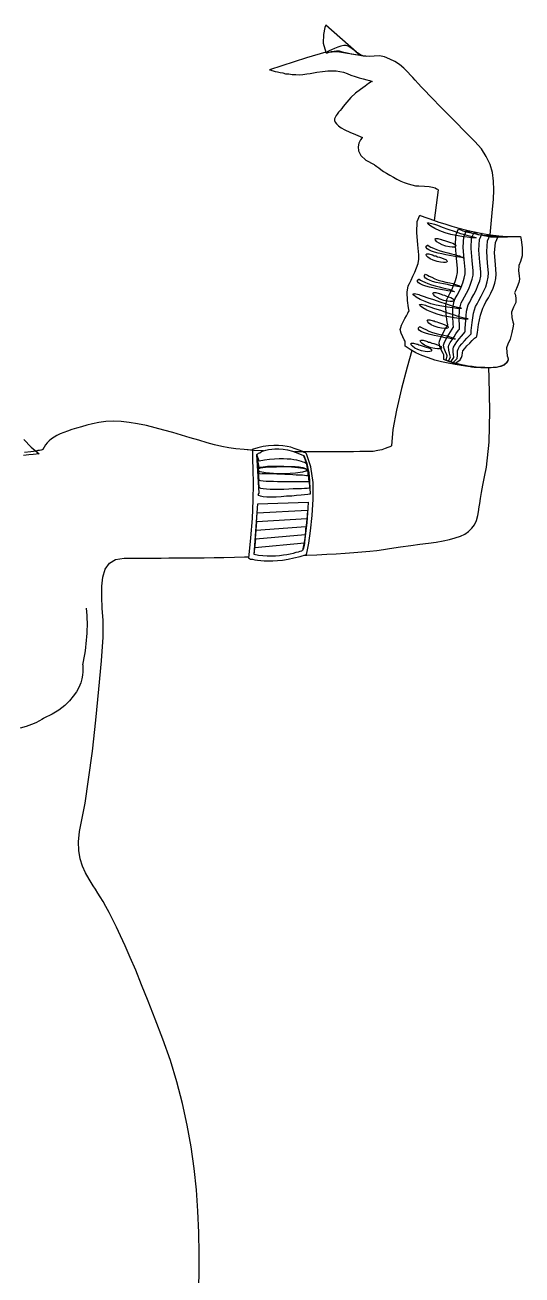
# Model space of a CAD drawing. Extents: x -23 to 78, y -124 to 50.
# Drawn here: x 43.4 to 77.9, y -36.7 to 50.2 of the extents above; entities that cross this region are included whole.
import ezdxf

# ---------------------------------------------------------------- set-up
doc = ezdxf.new("R2010")
doc.units = 0
doc.header["$LTSCALE"] = 25
doc.layers.get('0').update_dxf_attribs({"linetype": 'CONTINUOUS'})
for name, color, linetype in [('1', 7, 'CONTINUOUS'), ('2', 7, 'CONTINUOUS'), ('7', 7, 'CONTINUOUS')]:
    doc.layers.add(name, color=color, linetype=linetype)

msp = doc.modelspace()

# ---------------------------------------------------------------- linework, layer by layer
msp.add_arc((35.177, 8.511), 12.513, 347.02576, 5.12972)
at = {"layer": '1', "linetype": 'CONTINUOUS'}
for points in [[(75.701, 35.581), (75.852, 37.358), (75.94, 38.046), (75.958, 38.698), (75.94, 39.316), (75.852, 39.916), (75.693, 40.48), (75.429, 41.027), (75.093, 41.556), (74.635, 42.068), (74.371, 42.332), (74.088, 42.632), (73.771, 42.932), (73.453, 43.267), (73.119, 43.602), (72.783, 43.937), (72.448, 44.272), (72.113, 44.625), (71.796, 44.943), (71.478, 45.26), (71.196, 45.56), (70.931, 45.841), (70.684, 46.089), (70.49, 46.318), (70.314, 46.512), (70.19, 46.653), (69.961, 46.918), (69.697, 47.164), (69.397, 47.412), (69.08, 47.623), (68.726, 47.8), (68.356, 47.94), (68.004, 48.011), (67.633, 47.994), (67.316, 47.976), (67.051, 47.994), (66.84, 48.029), (66.681, 48.082), (66.557, 48.152), (66.469, 48.223), (66.434, 48.258), (66.416, 48.276), (64.265, 50.163), (64.211, 49.987), (64.106, 49.511), (64.088, 48.911), (64.265, 48.276), (62.924, 47.87), (60.366, 47.059), (60.384, 47.059), (60.437, 47.041), (60.507, 47.006), (60.614, 46.971), (60.754, 46.935), (60.913, 46.9), (61.09, 46.865), (61.283, 46.829), (61.478, 46.776), (61.707, 46.759), (61.937, 46.724), (62.183, 46.724), (62.43, 46.706), (62.677, 46.724), (62.942, 46.759), (63.189, 46.795), (63.647, 46.883), (64.053, 46.935), (64.405, 46.988), (64.723, 46.988), (64.988, 46.988), (65.252, 46.935), (65.499, 46.883), (65.746, 46.795), (66.01, 46.688), (66.31, 46.583), (66.593, 46.495), (66.874, 46.424), (67.122, 46.353), (67.316, 46.3), (67.439, 46.265), (67.492, 46.248), (67.421, 46.212), (67.245, 46.089), (66.998, 45.912), (66.681, 45.683), (66.346, 45.419), (66.01, 45.119), (65.728, 44.801), (65.481, 44.501), (65.376, 44.36), (65.27, 44.219), (65.164, 44.096), (65.058, 43.972), (64.988, 43.867), (64.917, 43.743), (64.882, 43.637), (64.882, 43.531), (64.934, 43.408), (65.005, 43.284), (65.146, 43.161), (65.34, 43.02), (65.605, 42.879), (65.94, 42.72), (66.328, 42.544), (66.822, 42.349), (66.786, 42.297), (66.681, 42.173), (66.575, 41.961), (66.522, 41.697), (66.54, 41.415), (66.716, 41.097), (67.051, 40.78), (67.633, 40.462), (67.65, 40.445), (67.721, 40.392), (67.809, 40.321), (67.95, 40.233), (68.109, 40.128), (68.286, 39.986), (68.497, 39.863), (68.726, 39.722), (68.973, 39.581), (69.221, 39.457), (69.485, 39.316), (69.732, 39.21), (69.997, 39.122), (70.261, 39.052), (70.508, 38.998), (70.737, 38.981), (71.143, 38.964), (71.46, 38.946), (71.689, 38.893), (71.866, 38.84), (71.972, 38.787), (72.043, 38.752), (72.077, 38.716), (72.077, 38.698), (71.817, 36.579)], [(64.335, 48.276), (65.076, 48.328), (66.628, 48.064), (66.593, 48.099), (66.522, 48.17), (66.416, 48.258), (66.275, 48.382), (66.116, 48.505), (65.957, 48.611), (65.817, 48.699), (65.676, 48.735), (65.517, 48.735), (65.322, 48.699), (65.111, 48.628), (64.882, 48.54), (64.67, 48.435), (64.494, 48.364), (64.37, 48.293), (64.335, 48.276)], [(70.808, 36.953), (70.843, 36.935), (70.967, 36.882), (71.161, 36.812), (71.425, 36.706), (71.76, 36.6), (72.131, 36.459), (72.554, 36.336), (73.03, 36.194), (73.524, 36.053), (74.053, 35.912), (74.6, 35.789), (75.147, 35.665), (75.728, 35.577), (76.293, 35.506), (76.857, 35.471), (77.404, 35.471), (77.81, 35.471), (77.845, 35.242), (77.916, 34.695), (77.916, 34.113), (77.81, 33.725), (77.687, 33.443), (77.669, 33.09), (77.722, 32.737), (77.739, 32.508), (77.687, 32.279), (77.58, 31.961), (77.457, 31.679), (77.404, 31.555), (77.439, 31.45), (77.492, 31.203), (77.492, 30.886), (77.334, 30.55), (77.192, 30.198), (77.21, 29.827), (77.281, 29.527), (77.334, 29.404), (77.299, 29.227), (77.21, 28.804), (77.087, 28.328), (76.928, 27.993), (76.84, 27.728), (76.857, 27.428), (76.892, 27.164), (76.928, 27.058), (76.928, 27.04), (76.945, 26.97), (76.945, 26.882), (76.911, 26.776), (76.822, 26.652), (76.681, 26.529), (76.452, 26.44), (76.116, 26.37), (75.905, 26.352), (75.623, 26.335), (75.323, 26.352), (74.952, 26.352), (74.564, 26.388), (74.159, 26.423), (73.718, 26.494), (73.26, 26.564), (72.783, 26.652), (72.325, 26.758), (71.848, 26.882), (71.408, 27.04), (70.949, 27.199), (70.543, 27.393), (70.137, 27.605), (69.785, 27.852), (69.785, 28.187), (69.732, 28.275), (69.626, 28.487), (69.502, 28.751), (69.45, 28.998), (69.485, 29.139), (69.538, 29.315), (69.644, 29.527), (69.767, 29.757), (69.873, 29.951), (69.979, 30.127), (70.032, 30.25), (70.067, 30.286), (70.032, 30.498), (69.961, 31.009), (69.926, 31.591), (69.997, 32.031), (70.085, 32.208), (70.208, 32.438), (70.332, 32.702), (70.473, 32.985), (70.578, 33.284), (70.684, 33.584), (70.737, 33.901), (70.737, 34.183), (70.667, 34.889), (70.596, 35.753), (70.614, 36.512), (70.808, 36.953)], [(73.489, 36), (73.507, 36), (73.541, 35.982), (73.595, 35.947), (73.7, 35.912), (73.806, 35.859), (73.965, 35.806), (74.141, 35.771), (74.371, 35.718), (74.617, 35.665), (74.9, 35.612), (75.217, 35.559), (75.57, 35.524), (75.976, 35.489), (76.399, 35.471), (76.875, 35.471), (77.404, 35.471), (77.81, 35.471), (77.845, 35.242), (77.916, 34.695), (77.916, 34.113), (77.81, 33.725), (77.687, 33.443), (77.669, 33.09), (77.722, 32.737), (77.739, 32.508), (77.687, 32.279), (77.58, 31.961), (77.457, 31.679), (77.404, 31.555), (77.439, 31.45), (77.492, 31.203), (77.492, 30.886), (77.334, 30.55), (77.192, 30.198), (77.21, 29.827), (77.281, 29.527), (77.334, 29.404), (77.299, 29.227), (77.21, 28.804), (77.087, 28.328), (76.928, 27.993), (76.84, 27.728), (76.857, 27.428), (76.892, 27.164), (76.928, 27.058), (76.928, 27.04), (76.945, 26.97), (76.928, 26.882), (76.892, 26.776), (76.822, 26.67), (76.663, 26.547), (76.434, 26.458), (76.116, 26.37), (76.028, 26.352), (75.905, 26.352), (75.764, 26.335), (75.588, 26.335), (75.393, 26.335), (75.182, 26.352), (74.952, 26.37), (74.705, 26.388), (74.441, 26.423), (74.176, 26.458), (73.895, 26.494), (73.612, 26.564), (73.33, 26.635), (73.048, 26.706), (72.765, 26.811), (72.484, 26.917), (72.484, 27.252), (72.431, 27.34), (72.325, 27.552), (72.201, 27.816), (72.148, 28.063), (72.166, 28.187), (72.236, 28.381), (72.342, 28.575), (72.448, 28.804), (72.554, 28.998), (72.66, 29.175), (72.731, 29.298), (72.748, 29.333), (72.713, 29.545), (72.642, 30.057), (72.607, 30.656), (72.695, 31.097), (72.783, 31.274), (72.907, 31.503), (73.03, 31.767), (73.153, 32.05), (73.277, 32.349), (73.365, 32.649), (73.436, 32.966), (73.436, 33.249), (73.365, 33.954), (73.295, 34.801), (73.312, 35.559), (73.489, 36)], [(73.965, 33.161), (73.895, 33.866), (73.824, 34.713), (73.859, 35.453), (74.053, 35.894), (74.053, 35.894), (74.071, 35.877), (74.106, 35.841), (74.176, 35.824), (74.247, 35.789), (74.353, 35.736), (74.476, 35.701), (74.653, 35.665), (74.847, 35.612), (75.076, 35.577), (75.34, 35.542), (75.658, 35.506), (76.028, 35.489), (76.434, 35.471), (76.892, 35.471), (77.404, 35.471), (77.81, 35.471), (77.845, 35.242), (77.916, 34.695), (77.916, 34.113), (77.81, 33.725), (77.687, 33.443), (77.669, 33.09), (77.722, 32.737), (77.739, 32.508), (77.687, 32.279), (77.58, 31.961), (77.457, 31.679), (77.404, 31.555), (77.439, 31.45), (77.492, 31.203), (77.492, 30.886), (77.334, 30.55), (77.192, 30.198), (77.21, 29.827), (77.281, 29.527), (77.334, 29.404), (77.299, 29.227), (77.21, 28.804), (77.087, 28.328), (76.928, 27.993), (76.84, 27.728), (76.857, 27.428), (76.892, 27.164), (76.928, 27.058), (76.928, 27.04), (76.945, 26.97), (76.928, 26.882), (76.892, 26.776), (76.822, 26.67), (76.663, 26.547), (76.434, 26.458), (76.116, 26.37), (76.028, 26.352), (75.905, 26.352), (75.764, 26.335), (75.588, 26.335), (75.393, 26.335), (75.2, 26.352), (74.971, 26.352), (74.723, 26.388), (74.476, 26.406), (74.229, 26.44), (73.965, 26.494), (73.7, 26.547), (73.418, 26.599), (73.153, 26.67), (72.889, 26.758), (72.642, 26.864), (72.713, 27.182), (72.677, 27.252), (72.589, 27.446), (72.501, 27.693), (72.465, 27.922), (72.501, 28.046), (72.572, 28.222), (72.677, 28.434), (72.819, 28.646), (72.942, 28.839), (73.048, 29.016), (73.119, 29.139), (73.153, 29.175), (73.136, 29.404), (73.101, 29.915), (73.101, 30.515), (73.189, 30.974), (73.277, 31.15), (73.4, 31.379), (73.541, 31.643), (73.683, 31.943), (73.806, 32.243), (73.895, 32.561), (73.965, 32.878), (73.965, 33.161)], [(76.258, 35.471), (76.24, 35.471), (76.187, 35.471), (76.116, 35.471), (76.028, 35.453), (75.94, 35.453), (75.852, 35.453), (75.781, 35.453), (75.747, 35.453), (75.728, 35.436), (75.764, 35.436), (75.852, 35.436), (76.011, 35.436), (76.223, 35.453), (76.523, 35.453), (76.911, 35.453), (77.404, 35.471), (77.81, 35.471), (77.845, 35.242), (77.916, 34.695), (77.916, 34.113), (77.81, 33.725), (77.687, 33.443), (77.669, 33.09), (77.722, 32.737), (77.739, 32.508), (77.687, 32.279), (77.58, 31.961), (77.457, 31.679), (77.404, 31.555), (77.439, 31.45), (77.492, 31.203), (77.492, 30.886), (77.334, 30.55), (77.192, 30.198), (77.21, 29.827), (77.281, 29.527), (77.334, 29.404), (77.299, 29.227), (77.21, 28.804), (77.087, 28.328), (76.928, 27.993), (76.84, 27.728), (76.857, 27.428), (76.892, 27.164), (76.928, 27.058), (76.928, 27.04), (76.945, 26.97), (76.928, 26.882), (76.892, 26.776), (76.822, 26.67), (76.663, 26.547), (76.434, 26.458), (76.116, 26.37), (76.028, 26.352), (75.905, 26.352), (75.764, 26.335), (75.605, 26.335), (75.429, 26.335), (75.235, 26.335), (75.041, 26.335), (74.829, 26.352), (74.617, 26.37), (74.406, 26.388), (74.194, 26.423), (73.983, 26.458), (73.788, 26.494), (73.612, 26.529), (73.436, 26.582), (73.295, 26.652), (73.629, 26.917), (73.648, 26.952), (73.7, 27.058), (73.753, 27.199), (73.771, 27.393), (73.806, 27.517), (73.929, 27.675), (74.088, 27.87), (74.283, 28.063), (74.459, 28.24), (74.617, 28.399), (74.741, 28.504), (74.776, 28.539), (74.812, 28.787), (74.9, 29.351), (75.023, 30.003), (75.182, 30.479), (75.288, 30.674), (75.411, 30.921), (75.588, 31.203), (75.747, 31.538), (75.905, 31.873), (76.028, 32.226), (76.099, 32.543), (76.116, 32.843), (76.064, 33.531), (76.011, 34.342), (76.064, 35.048), (76.258, 35.471)], [(70.252, 27.545), (69.926, 26.388), (69.538, 24.906), (69.185, 23.407), (68.938, 22.049), (68.85, 20.92), (68.814, 20.903), (68.726, 20.85), (68.585, 20.797), (68.392, 20.727), (68.162, 20.638), (67.88, 20.585), (67.562, 20.532), (67.228, 20.515), (66.998, 20.515), (66.645, 20.515), (66.187, 20.497), (65.658, 20.497), (65.058, 20.497), (64.388, 20.497), (63.682, 20.497), (62.942, 20.497), (62.183, 20.497), (62.088, 20.499)], [(62.741, 13.313), (62.959, 13.318), (63.647, 13.354), (64.335, 13.389), (64.988, 13.425), (65.622, 13.46), (66.222, 13.513), (66.786, 13.548), (67.333, 13.601), (67.827, 13.654), (68.286, 13.724), (68.709, 13.777), (69.468, 13.901), (70.173, 13.989), (70.808, 14.077), (71.408, 14.165), (71.937, 14.236), (72.431, 14.324), (72.872, 14.412), (73.277, 14.518), (73.629, 14.641), (73.929, 14.782), (74.194, 14.977), (74.424, 15.188), (74.6, 15.435), (74.741, 15.735), (74.847, 16.07), (74.917, 16.476), (74.917, 16.529), (74.935, 16.669), (74.971, 16.917), (75.023, 17.252), (75.093, 17.675), (75.2, 18.187), (75.305, 18.768), (75.447, 19.439), (75.64, 21.167), (75.676, 23.336), (75.623, 25.664), (75.612, 26.336)], [(59.943, 20.568), (59.238, 20.603), (58.603, 20.656), (58.021, 20.708), (57.527, 20.779), (57.051, 20.867), (56.539, 20.991), (56.01, 21.132), (55.446, 21.308), (54.846, 21.467), (54.246, 21.661), (53.629, 21.837), (53.012, 22.014), (52.395, 22.172), (51.795, 22.331), (51.177, 22.455), (50.595, 22.543), (50.031, 22.614), (49.484, 22.631), (48.973, 22.614), (48.496, 22.543), (48.056, 22.437), (47.65, 22.349), (47.28, 22.243), (46.927, 22.155), (46.609, 22.049), (46.309, 21.943), (46.045, 21.855), (45.798, 21.749), (45.569, 21.643), (45.375, 21.52), (45.198, 21.396), (45.04, 21.273), (44.899, 21.132), (44.775, 20.991), (44.687, 20.832), (44.599, 20.656), (44.546, 20.638), (44.369, 20.603), (44.105, 20.55), (43.752, 20.497), (43.329, 20.462)], [(59.626, 17.622), (59.485, 20.32), (59.502, 20.339), (59.538, 20.356), (59.59, 20.409), (59.679, 20.444), (59.802, 20.515), (59.943, 20.568), (60.102, 20.62), (60.296, 20.656), (60.507, 20.691), (60.737, 20.708), (61.002, 20.708), (61.301, 20.691), (61.619, 20.638), (61.954, 20.55), (62.325, 20.409), (62.713, 20.25), (62.783, 20.127), (62.959, 19.685), (63.118, 18.857), (63.189, 17.552), (63.135, 17.552), (63.012, 17.534), (62.801, 17.516), (62.554, 17.481), (62.236, 17.464), (61.901, 17.428), (61.549, 17.411), (61.178, 17.375), (60.825, 17.357), (60.49, 17.357), (60.173, 17.357), (59.926, 17.375), (59.731, 17.411), (59.608, 17.464), (59.573, 17.534), (59.626, 17.622)], [(59.291, 13.372), (59.555, 16.881), (63.047, 17.005), (63.03, 16.581), (62.959, 15.576), (62.818, 14.448), (62.642, 13.636), (62.624, 13.636), (62.571, 13.601), (62.465, 13.583), (62.342, 13.53), (62.183, 13.495), (62.007, 13.442), (61.795, 13.389), (61.566, 13.354), (61.319, 13.318), (61.054, 13.284), (60.773, 13.248), (60.49, 13.248), (60.19, 13.248), (59.89, 13.266), (59.59, 13.301), (59.291, 13.372)], [(59.502, 16.264), (62.994, 16.44), (62.977, 16.088), (62.906, 15.259), (62.801, 14.324), (62.642, 13.636), (62.624, 13.636), (62.571, 13.601), (62.465, 13.583), (62.342, 13.53), (62.183, 13.495), (62.007, 13.442), (61.795, 13.389), (61.566, 13.354), (61.319, 13.318), (61.054, 13.284), (60.773, 13.248), (60.49, 13.248), (60.19, 13.248), (59.89, 13.266), (59.59, 13.301), (59.291, 13.372), (59.502, 16.264)], [(59.291, 13.372), (59.343, 13.848), (62.783, 14.183), (62.783, 14.13), (62.765, 13.989), (62.73, 13.813), (62.642, 13.636), (62.624, 13.636), (62.571, 13.601), (62.465, 13.583), (62.342, 13.53), (62.183, 13.495), (62.007, 13.442), (61.795, 13.389), (61.566, 13.354), (61.319, 13.318), (61.054, 13.284), (60.773, 13.248), (60.49, 13.248), (60.19, 13.248), (59.89, 13.266), (59.59, 13.301), (59.291, 13.372)], [(55.411, -38.058), (55.463, -36.648), (55.463, -35.219), (55.446, -33.755), (55.375, -32.274), (55.27, -30.792), (55.111, -29.293), (54.899, -27.794), (54.634, -26.277), (54.299, -24.778), (53.911, -23.279), (53.47, -21.797), (52.941, -20.315), (52.412, -18.922), (51.918, -17.67), (51.46, -16.542), (51.054, -15.518), (50.666, -14.636), (50.313, -13.826), (49.996, -13.138), (49.713, -12.52), (49.449, -11.973), (49.202, -11.515), (48.973, -11.091), (48.779, -10.739), (48.585, -10.421), (48.408, -10.156), (48.249, -9.892), (48.091, -9.663), (47.809, -9.204), (47.562, -8.763), (47.351, -8.287), (47.192, -7.776), (47.103, -7.211), (47.085, -6.594), (47.139, -5.888), (47.297, -5.077), (47.527, -3.913), (47.773, -2.273), (48.038, -0.297), (48.285, 1.854), (48.496, 4.006), (48.673, 5.982), (48.779, 7.622), (48.779, 8.786), (48.726, 9.633), (48.691, 10.426), (48.691, 11.167), (48.761, 11.802), (48.92, 12.349), (49.22, 12.754), (49.643, 13.018), (50.26, 13.107), (50.472, 13.107), (50.736, 13.107), (51.054, 13.107), (51.424, 13.107), (51.848, 13.107), (52.306, 13.107), (52.818, 13.107), (53.347, 13.125), (53.929, 13.125), (54.528, 13.125), (55.163, 13.142), (55.816, 13.142), (56.504, 13.16), (57.192, 13.16), (57.915, 13.177), (58.621, 13.195), (58.896, 13.202)]]:
    msp.add_lwpolyline(points, dxfattribs=at)
at = {"layer": '2', "linetype": 'CONTINUOUS'}
for points in [[(71.743, 36.353), (71.831, 36.318), (72.043, 36.247), (72.36, 36.124), (72.765, 35.982), (73.207, 35.841), (73.648, 35.683), (74.071, 35.559), (74.441, 35.471), (74.671, 35.401), (74.723, 35.383), (74.617, 35.365), (74.406, 35.383), (74.106, 35.418), (73.736, 35.471), (73.348, 35.542), (72.96, 35.612), (72.572, 35.718), (72.201, 35.859), (71.848, 36.018), (71.566, 36.177), (71.39, 36.318), (71.337, 36.406), (71.443, 36.424), (71.743, 36.353)], [(74.512, 33.09), (74.441, 33.795), (74.371, 34.625), (74.406, 35.365), (74.6, 35.789), (74.6, 35.789), (74.6, 35.771), (74.617, 35.753), (74.635, 35.736), (74.671, 35.701), (74.723, 35.665), (74.812, 35.63), (74.917, 35.612), (75.059, 35.577), (75.252, 35.542), (75.464, 35.506), (75.747, 35.489), (76.064, 35.471), (76.452, 35.471), (76.892, 35.471), (77.404, 35.471), (77.81, 35.471), (77.845, 35.242), (77.916, 34.695), (77.916, 34.113), (77.81, 33.725), (77.687, 33.443), (77.669, 33.09), (77.722, 32.737), (77.739, 32.508), (77.687, 32.279), (77.58, 31.961), (77.457, 31.679), (77.404, 31.555), (77.439, 31.45), (77.492, 31.203), (77.492, 30.886), (77.334, 30.55), (77.192, 30.198), (77.21, 29.827), (77.281, 29.527), (77.334, 29.404), (77.299, 29.227), (77.21, 28.804), (77.087, 28.328), (76.928, 27.993), (76.84, 27.728), (76.857, 27.428), (76.892, 27.164), (76.928, 27.058), (76.928, 27.04), (76.945, 26.97), (76.928, 26.882), (76.892, 26.776), (76.822, 26.67), (76.663, 26.547), (76.434, 26.458), (76.116, 26.37), (76.028, 26.352), (75.905, 26.352), (75.764, 26.335), (75.588, 26.335), (75.411, 26.335), (75.2, 26.352), (74.988, 26.352), (74.759, 26.37), (74.512, 26.388), (74.265, 26.423), (74.017, 26.476), (73.771, 26.511), (73.524, 26.582), (73.277, 26.635), (73.03, 26.723), (72.801, 26.811), (72.942, 27.111), (72.924, 27.182), (72.872, 27.358), (72.819, 27.57), (72.801, 27.799), (72.836, 27.922), (72.924, 28.099), (73.048, 28.293), (73.189, 28.504), (73.312, 28.698), (73.436, 28.857), (73.524, 28.981), (73.559, 29.016), (73.559, 29.245), (73.541, 29.774), (73.577, 30.391), (73.683, 30.85), (73.788, 31.026), (73.912, 31.274), (74.053, 31.538), (74.212, 31.838), (74.335, 32.155), (74.441, 32.49), (74.512, 32.79), (74.512, 33.09)], [(75.041, 33.002), (74.971, 33.69), (74.917, 34.518), (74.952, 35.259), (75.147, 35.683), (75.147, 35.683), (75.129, 35.665), (75.111, 35.665), (75.093, 35.648), (75.093, 35.612), (75.093, 35.594), (75.129, 35.577), (75.2, 35.559), (75.288, 35.524), (75.411, 35.506), (75.605, 35.489), (75.835, 35.471), (76.116, 35.471), (76.469, 35.453), (76.911, 35.453), (77.404, 35.471), (77.81, 35.471), (77.845, 35.242), (77.916, 34.695), (77.916, 34.113), (77.81, 33.725), (77.687, 33.443), (77.669, 33.09), (77.722, 32.737), (77.739, 32.508), (77.687, 32.279), (77.58, 31.961), (77.457, 31.679), (77.404, 31.555), (77.439, 31.45), (77.492, 31.203), (77.492, 30.886), (77.334, 30.55), (77.192, 30.198), (77.21, 29.827), (77.281, 29.527), (77.334, 29.404), (77.299, 29.227), (77.21, 28.804), (77.087, 28.328), (76.928, 27.993), (76.84, 27.728), (76.857, 27.428), (76.892, 27.164), (76.928, 27.058), (76.928, 27.04), (76.945, 26.97), (76.928, 26.882), (76.892, 26.776), (76.822, 26.67), (76.663, 26.547), (76.434, 26.458), (76.116, 26.37), (76.028, 26.352), (75.905, 26.352), (75.764, 26.335), (75.605, 26.335), (75.411, 26.335), (75.217, 26.335), (75.005, 26.352), (74.776, 26.37), (74.547, 26.388), (74.317, 26.423), (74.071, 26.458), (73.841, 26.494), (73.612, 26.547), (73.383, 26.599), (73.171, 26.67), (72.977, 26.758), (73.171, 27.058), (73.171, 27.111), (73.153, 27.252), (73.119, 27.446), (73.119, 27.658), (73.153, 27.781), (73.26, 27.958), (73.383, 28.151), (73.541, 28.363), (73.7, 28.539), (73.841, 28.698), (73.929, 28.822), (73.965, 28.857), (73.965, 29.086), (74, 29.633), (74.053, 30.268), (74.176, 30.727), (74.283, 30.903), (74.406, 31.15), (74.564, 31.432), (74.723, 31.732), (74.847, 32.067), (74.971, 32.385), (75.041, 32.702), (75.041, 33.002)], [(71.337, 34.871), (71.372, 34.854), (71.46, 34.801), (71.584, 34.73), (71.76, 34.66), (71.972, 34.554), (72.219, 34.466), (72.484, 34.395), (72.748, 34.325), (73.012, 34.272), (73.224, 34.219), (73.418, 34.149), (73.577, 34.113), (73.683, 34.06), (73.771, 34.025), (73.824, 33.99), (73.841, 33.99), (73.806, 33.99), (73.7, 34.007), (73.559, 34.025), (73.348, 34.06), (73.119, 34.095), (72.872, 34.149), (72.607, 34.201), (72.342, 34.254), (72.077, 34.307), (71.831, 34.378), (71.619, 34.448), (71.443, 34.537), (71.319, 34.607), (71.249, 34.695), (71.249, 34.783), (71.337, 34.871)], [(72.289, 35.259), (72.307, 35.259), (72.36, 35.242), (72.431, 35.206), (72.536, 35.189), (72.66, 35.136), (72.801, 35.101), (72.942, 35.048), (73.101, 34.995), (73.224, 34.942), (73.295, 34.889), (73.312, 34.818), (73.295, 34.766), (73.207, 34.73), (73.065, 34.73), (72.872, 34.748), (72.624, 34.801), (72.36, 34.889), (72.148, 34.995), (71.989, 35.101), (71.901, 35.206), (71.866, 35.295), (71.919, 35.33), (72.06, 35.33), (72.289, 35.259)], [(75.588, 32.931), (75.517, 33.619), (75.464, 34.43), (75.517, 35.154), (75.711, 35.577), (75.693, 35.577), (75.658, 35.577), (75.623, 35.559), (75.57, 35.559), (75.517, 35.542), (75.481, 35.524), (75.464, 35.506), (75.481, 35.506), (75.517, 35.489), (75.605, 35.471), (75.728, 35.471), (75.923, 35.453), (76.169, 35.453), (76.504, 35.453), (76.911, 35.453), (77.404, 35.471), (77.81, 35.471), (77.845, 35.242), (77.916, 34.695), (77.916, 34.113), (77.81, 33.725), (77.687, 33.443), (77.669, 33.09), (77.722, 32.737), (77.739, 32.508), (77.687, 32.279), (77.58, 31.961), (77.457, 31.679), (77.404, 31.555), (77.439, 31.45), (77.492, 31.203), (77.492, 30.886), (77.334, 30.55), (77.192, 30.198), (77.21, 29.827), (77.281, 29.527), (77.334, 29.404), (77.299, 29.227), (77.21, 28.804), (77.087, 28.328), (76.928, 27.993), (76.84, 27.728), (76.857, 27.428), (76.892, 27.164), (76.928, 27.058), (76.928, 27.04), (76.945, 26.97), (76.928, 26.882), (76.892, 26.776), (76.822, 26.67), (76.663, 26.547), (76.434, 26.458), (76.116, 26.37), (76.028, 26.352), (75.905, 26.352), (75.764, 26.335), (75.605, 26.335), (75.429, 26.335), (75.235, 26.335), (75.023, 26.352), (74.812, 26.352), (74.582, 26.37), (74.353, 26.406), (74.141, 26.44), (73.912, 26.476), (73.7, 26.511), (73.507, 26.564), (73.312, 26.635), (73.136, 26.706), (73.4, 26.987), (73.4, 27.04), (73.418, 27.146), (73.436, 27.323), (73.436, 27.517), (73.471, 27.64), (73.577, 27.816), (73.736, 28.011), (73.912, 28.222), (74.071, 28.399), (74.229, 28.557), (74.335, 28.663), (74.371, 28.698), (74.388, 28.945), (74.459, 29.492), (74.547, 30.127), (74.688, 30.603), (74.794, 30.797), (74.917, 31.026), (75.076, 31.326), (75.235, 31.643), (75.393, 31.979), (75.499, 32.314), (75.57, 32.631), (75.588, 32.931)], [(71.672, 34.183), (71.689, 34.183), (71.743, 34.166), (71.813, 34.13), (71.919, 34.113), (72.043, 34.06), (72.184, 34.025), (72.325, 33.972), (72.484, 33.919), (72.607, 33.866), (72.677, 33.795), (72.713, 33.742), (72.677, 33.69), (72.589, 33.654), (72.448, 33.654), (72.254, 33.672), (72.007, 33.725), (71.743, 33.813), (71.531, 33.919), (71.372, 34.025), (71.284, 34.13), (71.249, 34.219), (71.301, 34.254), (71.443, 34.254), (71.672, 34.183)], [(70.737, 32.508), (70.773, 32.49), (70.861, 32.438), (70.984, 32.367), (71.161, 32.297), (71.372, 32.19), (71.619, 32.102), (71.884, 32.031), (72.148, 31.961), (72.413, 31.909), (72.624, 31.855), (72.819, 31.802), (72.96, 31.75), (73.083, 31.697), (73.153, 31.662), (73.207, 31.643), (73.224, 31.626), (73.189, 31.626), (73.083, 31.643), (72.942, 31.662), (72.748, 31.697), (72.519, 31.732), (72.254, 31.785), (71.989, 31.838), (71.725, 31.891), (71.478, 31.943), (71.231, 32.014), (71.02, 32.085), (70.843, 32.173), (70.72, 32.243), (70.649, 32.331), (70.649, 32.42), (70.737, 32.508)], [(71.213, 32.843), (71.249, 32.826), (71.337, 32.773), (71.46, 32.702), (71.637, 32.631), (71.848, 32.526), (72.096, 32.438), (72.36, 32.367), (72.624, 32.297), (72.889, 32.243), (73.101, 32.19), (73.295, 32.138), (73.436, 32.085), (73.559, 32.031), (73.629, 31.997), (73.683, 31.979), (73.7, 31.961), (73.665, 31.961), (73.559, 31.979), (73.418, 31.997), (73.207, 32.031), (72.977, 32.067), (72.731, 32.12), (72.465, 32.173), (72.201, 32.226), (71.937, 32.279), (71.689, 32.349), (71.478, 32.42), (71.319, 32.508), (71.196, 32.578), (71.125, 32.667), (71.125, 32.755), (71.213, 32.843)], [(70.737, 31.432), (70.825, 31.397), (71.037, 31.326), (71.355, 31.203), (71.76, 31.079), (72.201, 30.921), (72.642, 30.779), (73.065, 30.656), (73.436, 30.55), (73.665, 30.498), (73.7, 30.462), (73.612, 30.462), (73.383, 30.462), (73.083, 30.498), (72.731, 30.55), (72.342, 30.621), (71.954, 30.691), (71.566, 30.797), (71.178, 30.938), (70.843, 31.097), (70.561, 31.255), (70.385, 31.397), (70.332, 31.485), (70.437, 31.503), (70.737, 31.432)], [(72.148, 31.503), (72.166, 31.503), (72.219, 31.485), (72.289, 31.45), (72.395, 31.414), (72.519, 31.379), (72.66, 31.326), (72.801, 31.274), (72.96, 31.221), (73.083, 31.167), (73.153, 31.115), (73.189, 31.044), (73.153, 30.991), (73.065, 30.956), (72.924, 30.956), (72.731, 30.974), (72.484, 31.026), (72.219, 31.115), (72.007, 31.221), (71.848, 31.326), (71.76, 31.432), (71.725, 31.521), (71.778, 31.573), (71.919, 31.573), (72.148, 31.503)], [(71.213, 30.691), (71.301, 30.656), (71.513, 30.586), (71.831, 30.462), (72.236, 30.339), (72.66, 30.18), (73.119, 30.039), (73.524, 29.915), (73.895, 29.81), (74.124, 29.757), (74.176, 29.721), (74.071, 29.721), (73.859, 29.721), (73.559, 29.757), (73.189, 29.81), (72.801, 29.88), (72.413, 29.951), (72.025, 30.057), (71.654, 30.198), (71.301, 30.357), (71.02, 30.515), (70.843, 30.656), (70.79, 30.745), (70.913, 30.762), (71.213, 30.691)], [(71.743, 29.615), (71.76, 29.615), (71.813, 29.598), (71.884, 29.563), (71.989, 29.527), (72.113, 29.492), (72.254, 29.439), (72.395, 29.386), (72.554, 29.333), (72.677, 29.281), (72.748, 29.227), (72.783, 29.157), (72.748, 29.104), (72.66, 29.069), (72.519, 29.069), (72.325, 29.086), (72.077, 29.139), (71.813, 29.227), (71.601, 29.333), (71.443, 29.439), (71.355, 29.545), (71.319, 29.633), (71.372, 29.686), (71.513, 29.686), (71.743, 29.615)], [(70.808, 29.21), (70.843, 29.192), (70.931, 29.139), (71.055, 29.069), (71.231, 28.998), (71.443, 28.892), (71.689, 28.804), (71.954, 28.734), (72.219, 28.663), (72.484, 28.61), (72.695, 28.557), (72.889, 28.504), (73.03, 28.451), (73.153, 28.399), (73.224, 28.363), (73.277, 28.346), (73.295, 28.328), (73.26, 28.328), (73.153, 28.346), (73.012, 28.363), (72.801, 28.399), (72.572, 28.434), (72.325, 28.487), (72.06, 28.539), (71.796, 28.593), (71.531, 28.646), (71.284, 28.716), (71.072, 28.787), (70.913, 28.875), (70.79, 28.945), (70.72, 29.034), (70.72, 29.122), (70.808, 29.21)], [(70.596, 27.993), (70.614, 27.993), (70.667, 27.975), (70.737, 27.94), (70.843, 27.905), (70.967, 27.87), (71.108, 27.816), (71.249, 27.781), (71.408, 27.728), (71.531, 27.675), (71.601, 27.605), (71.637, 27.552), (71.601, 27.499), (71.513, 27.464), (71.372, 27.446), (71.178, 27.464), (70.931, 27.517), (70.667, 27.605), (70.455, 27.711), (70.296, 27.834), (70.208, 27.94), (70.173, 28.011), (70.226, 28.063), (70.367, 28.063), (70.596, 27.993)], [(71.266, 28.187), (71.284, 28.187), (71.337, 28.169), (71.408, 28.134), (71.513, 28.116), (71.637, 28.063), (71.778, 28.028), (71.919, 27.975), (72.077, 27.922), (72.201, 27.87), (72.272, 27.816), (72.307, 27.746), (72.272, 27.693), (72.184, 27.658), (72.043, 27.658), (71.848, 27.675), (71.601, 27.728), (71.337, 27.816), (71.125, 27.922), (70.967, 28.028), (70.878, 28.134), (70.843, 28.222), (70.896, 28.258), (71.037, 28.258), (71.266, 28.187)], [(63.135, 17.975), (63.101, 17.975), (62.977, 17.957), (62.801, 17.957), (62.571, 17.94), (62.306, 17.922), (62.007, 17.922), (61.689, 17.904), (61.354, 17.887), (61.019, 17.887), (60.702, 17.887), (60.402, 17.887), (60.137, 17.904), (59.926, 17.922), (59.749, 17.957), (59.661, 18.01), (59.626, 18.063), (59.485, 20.32), (59.502, 20.339), (59.538, 20.356), (59.59, 20.409), (59.679, 20.444), (59.802, 20.515), (59.943, 20.568), (60.102, 20.62), (60.296, 20.656), (60.507, 20.691), (60.737, 20.708), (61.002, 20.708), (61.301, 20.691), (61.619, 20.638), (61.954, 20.55), (62.325, 20.409), (62.713, 20.25), (62.783, 20.127), (62.924, 19.739), (63.082, 19.033), (63.135, 17.975)], [(63.082, 18.416), (63.047, 18.416), (62.959, 18.416), (62.801, 18.416), (62.606, 18.416), (62.377, 18.416), (62.113, 18.416), (61.83, 18.416), (61.53, 18.416), (61.231, 18.416), (60.913, 18.416), (60.631, 18.433), (60.366, 18.433), (60.119, 18.451), (59.908, 18.469), (59.731, 18.487), (59.626, 18.504), (59.485, 20.32), (59.502, 20.339), (59.538, 20.356), (59.59, 20.409), (59.679, 20.444), (59.802, 20.515), (59.943, 20.568), (60.102, 20.62), (60.296, 20.656), (60.507, 20.691), (60.737, 20.708), (61.002, 20.708), (61.301, 20.691), (61.619, 20.638), (61.954, 20.55), (62.325, 20.409), (62.713, 20.25), (62.765, 20.127), (62.906, 19.792), (63.03, 19.209), (63.082, 18.416)], [(63.03, 18.839), (62.994, 18.839), (62.924, 18.839), (62.801, 18.857), (62.642, 18.875), (62.447, 18.875), (62.218, 18.892), (61.971, 18.909), (61.707, 18.927), (61.425, 18.927), (61.142, 18.945), (60.861, 18.945), (60.578, 18.963), (60.314, 18.963), (60.067, 18.963), (59.838, 18.963), (59.626, 18.945), (59.485, 20.32), (59.502, 20.339), (59.538, 20.356), (59.59, 20.409), (59.679, 20.444), (59.802, 20.515), (59.943, 20.568), (60.102, 20.62), (60.296, 20.656), (60.507, 20.691), (60.737, 20.708), (61.002, 20.708), (61.301, 20.691), (61.619, 20.638), (61.954, 20.55), (62.325, 20.409), (62.713, 20.25), (62.765, 20.144), (62.889, 19.827), (62.994, 19.386), (63.03, 18.839)], [(62.977, 19.28), (62.959, 19.28), (62.889, 19.297), (62.801, 19.315), (62.677, 19.333), (62.501, 19.368), (62.325, 19.386), (62.113, 19.421), (61.883, 19.439), (61.619, 19.456), (61.354, 19.474), (61.09, 19.492), (60.79, 19.492), (60.507, 19.492), (60.207, 19.474), (59.908, 19.439), (59.626, 19.404), (59.485, 20.32), (59.502, 20.339), (59.538, 20.356), (59.59, 20.409), (59.679, 20.444), (59.802, 20.515), (59.943, 20.568), (60.102, 20.62), (60.296, 20.656), (60.507, 20.691), (60.737, 20.708), (61.002, 20.708), (61.301, 20.691), (61.619, 20.638), (61.954, 20.55), (62.325, 20.409), (62.713, 20.25), (62.765, 20.144), (62.871, 19.88), (62.959, 19.563), (62.977, 19.28)], [(59.626, 19.844), (59.485, 20.32), (59.502, 20.339), (59.538, 20.356), (59.59, 20.409), (59.679, 20.444), (59.802, 20.515), (59.943, 20.568), (60.102, 20.62), (60.296, 20.656), (60.507, 20.691), (60.737, 20.708), (61.002, 20.708), (61.301, 20.691), (61.619, 20.638), (61.954, 20.55), (62.325, 20.409), (62.713, 20.25), (62.747, 20.144), (62.853, 19.932), (62.924, 19.739), (62.924, 19.703), (62.906, 19.703), (62.871, 19.721), (62.801, 19.756), (62.694, 19.792), (62.571, 19.827), (62.43, 19.88), (62.254, 19.915), (62.059, 19.951), (61.83, 19.985), (61.583, 20.003), (61.319, 20.021), (61.019, 20.021), (60.702, 20.003), (60.366, 19.968), (60.014, 19.915), (59.626, 19.844)], [(60.561, 19.456), (60.596, 19.456), (60.702, 19.456), (60.843, 19.456), (61.054, 19.474), (61.283, 19.474), (61.549, 19.474), (61.83, 19.474), (62.13, 19.474), (62.413, 19.456), (62.677, 19.404), (62.871, 19.333), (62.959, 19.263), (62.889, 19.156), (62.642, 19.086), (62.166, 19.016), (61.425, 18.98), (60.631, 18.998), (60.067, 19.051), (59.697, 19.121), (59.538, 19.209), (59.555, 19.297), (59.731, 19.386), (60.085, 19.439), (60.561, 19.456)], [(59.467, 15.664), (62.942, 15.876), (62.924, 15.594), (62.871, 14.941), (62.783, 14.201), (62.642, 13.636), (62.624, 13.636), (62.571, 13.601), (62.465, 13.583), (62.342, 13.53), (62.183, 13.495), (62.007, 13.442), (61.795, 13.389), (61.566, 13.354), (61.319, 13.318), (61.054, 13.284), (60.773, 13.248), (60.49, 13.248), (60.19, 13.248), (59.89, 13.266), (59.59, 13.301), (59.291, 13.372), (59.467, 15.664)], [(59.431, 15.065), (62.889, 15.312), (62.871, 15.1), (62.835, 14.624), (62.765, 14.077), (62.642, 13.636), (62.624, 13.636), (62.571, 13.601), (62.465, 13.583), (62.342, 13.53), (62.183, 13.495), (62.007, 13.442), (61.795, 13.389), (61.566, 13.354), (61.319, 13.318), (61.054, 13.284), (60.773, 13.248), (60.49, 13.248), (60.19, 13.248), (59.89, 13.266), (59.59, 13.301), (59.291, 13.372), (59.431, 15.065)], [(59.397, 14.448), (62.835, 14.747), (62.835, 14.624), (62.801, 14.306), (62.747, 13.936), (62.642, 13.636), (62.624, 13.636), (62.571, 13.601), (62.465, 13.583), (62.342, 13.53), (62.183, 13.495), (62.007, 13.442), (61.795, 13.389), (61.566, 13.354), (61.319, 13.318), (61.054, 13.284), (60.773, 13.248), (60.49, 13.248), (60.19, 13.248), (59.89, 13.266), (59.59, 13.301), (59.291, 13.372), (59.397, 14.448)]]:
    msp.add_lwpolyline(points, dxfattribs=at)
at = {"layer": '7', "linetype": 'CONTINUOUS'}
for points in [[(75.701, 35.581), (75.852, 37.358), (75.94, 38.046), (75.958, 38.698), (75.94, 39.316), (75.852, 39.916), (75.693, 40.48), (75.429, 41.027), (75.093, 41.556), (74.635, 42.068), (74.371, 42.332), (74.088, 42.632), (73.771, 42.932), (73.453, 43.267), (73.119, 43.602), (72.783, 43.937), (72.448, 44.272), (72.113, 44.625), (71.796, 44.943), (71.478, 45.26), (71.196, 45.56), (70.931, 45.841), (70.684, 46.089), (70.49, 46.318), (70.314, 46.512), (70.19, 46.653), (69.961, 46.918), (69.697, 47.164), (69.397, 47.412), (69.08, 47.623), (68.726, 47.8), (68.356, 47.94), (68.004, 48.011), (67.633, 47.994), (67.316, 47.976), (67.051, 47.994), (66.84, 48.029), (66.681, 48.082), (66.557, 48.152), (66.469, 48.223), (66.434, 48.258), (66.416, 48.276), (64.265, 50.163), (64.211, 49.987), (64.106, 49.511), (64.088, 48.911), (64.265, 48.276), (62.924, 47.87), (60.366, 47.059), (60.384, 47.059), (60.437, 47.041), (60.507, 47.006), (60.614, 46.971), (60.754, 46.935), (60.913, 46.9), (61.09, 46.865), (61.283, 46.829), (61.478, 46.776), (61.707, 46.759), (61.937, 46.724), (62.183, 46.724), (62.43, 46.706), (62.677, 46.724), (62.942, 46.759), (63.189, 46.795), (63.647, 46.883), (64.053, 46.935), (64.405, 46.988), (64.723, 46.988), (64.988, 46.988), (65.252, 46.935), (65.499, 46.883), (65.746, 46.795), (66.01, 46.688), (66.31, 46.583), (66.593, 46.495), (66.874, 46.424), (67.122, 46.353), (67.316, 46.3), (67.439, 46.265), (67.492, 46.248), (67.421, 46.212), (67.245, 46.089), (66.998, 45.912), (66.681, 45.683), (66.346, 45.419), (66.01, 45.119), (65.728, 44.801), (65.481, 44.501), (65.376, 44.36), (65.27, 44.219), (65.164, 44.096), (65.058, 43.972), (64.988, 43.867), (64.917, 43.743), (64.882, 43.637), (64.882, 43.531), (64.934, 43.408), (65.005, 43.284), (65.146, 43.161), (65.34, 43.02), (65.605, 42.879), (65.94, 42.72), (66.328, 42.544), (66.822, 42.349), (66.786, 42.297), (66.681, 42.173), (66.575, 41.961), (66.522, 41.697), (66.54, 41.415), (66.716, 41.097), (67.051, 40.78), (67.633, 40.462), (67.65, 40.445), (67.721, 40.392), (67.809, 40.321), (67.95, 40.233), (68.109, 40.128), (68.286, 39.986), (68.497, 39.863), (68.726, 39.722), (68.973, 39.581), (69.221, 39.457), (69.485, 39.316), (69.732, 39.21), (69.997, 39.122), (70.261, 39.052), (70.508, 38.998), (70.737, 38.981), (71.143, 38.964), (71.46, 38.946), (71.689, 38.893), (71.866, 38.84), (71.972, 38.787), (72.043, 38.752), (72.077, 38.716), (72.077, 38.698), (71.817, 36.579)], [(64.265, 48.205), (64.3, 48.223), (64.388, 48.24), (64.511, 48.276), (64.67, 48.328), (64.846, 48.347), (65.023, 48.364), (65.199, 48.364), (65.34, 48.328), (65.517, 48.276), (65.764, 48.223), (66.046, 48.17), (66.346, 48.117), (66.628, 48.064), (66.874, 48.029), (67.033, 48.011), (67.104, 47.994)], [(70.808, 36.953), (70.843, 36.935), (70.967, 36.882), (71.161, 36.812), (71.425, 36.706), (71.76, 36.6), (72.131, 36.459), (72.554, 36.336), (73.03, 36.194), (73.524, 36.053), (74.053, 35.912), (74.6, 35.789), (75.147, 35.665), (75.728, 35.577), (76.293, 35.506), (76.857, 35.471), (77.404, 35.471), (77.81, 35.471), (77.845, 35.242), (77.916, 34.695), (77.916, 34.113), (77.81, 33.725), (77.687, 33.443), (77.669, 33.09), (77.722, 32.737), (77.739, 32.508), (77.687, 32.279), (77.58, 31.961), (77.457, 31.679), (77.404, 31.555), (77.439, 31.45), (77.492, 31.203), (77.492, 30.886), (77.334, 30.55), (77.192, 30.198), (77.21, 29.827), (77.281, 29.527), (77.334, 29.404), (77.299, 29.227), (77.21, 28.804), (77.087, 28.328), (76.928, 27.993), (76.84, 27.728), (76.857, 27.428), (76.892, 27.164), (76.928, 27.058), (76.928, 27.04), (76.945, 26.97), (76.945, 26.882), (76.911, 26.776), (76.822, 26.652), (76.681, 26.529), (76.452, 26.44), (76.116, 26.37), (75.905, 26.352), (75.623, 26.335), (75.323, 26.352), (74.952, 26.352), (74.564, 26.388), (74.159, 26.423), (73.718, 26.494), (73.26, 26.564), (72.783, 26.652), (72.325, 26.758), (71.848, 26.882), (71.408, 27.04), (70.949, 27.199), (70.543, 27.393), (70.137, 27.605), (69.785, 27.852), (69.785, 28.187), (69.732, 28.275), (69.626, 28.487), (69.502, 28.751), (69.45, 28.998), (69.485, 29.139), (69.538, 29.315), (69.644, 29.527), (69.767, 29.757), (69.873, 29.951), (69.979, 30.127), (70.032, 30.25), (70.067, 30.286), (70.032, 30.498), (69.961, 31.009), (69.926, 31.591), (69.997, 32.031), (70.085, 32.208), (70.208, 32.438), (70.332, 32.702), (70.473, 32.985), (70.578, 33.284), (70.684, 33.584), (70.737, 33.901), (70.737, 34.183), (70.667, 34.889), (70.596, 35.753), (70.614, 36.512), (70.808, 36.953)], [(70.252, 27.545), (69.926, 26.388), (69.538, 24.906), (69.185, 23.407), (68.938, 22.049), (68.85, 20.92), (68.814, 20.903), (68.726, 20.85), (68.585, 20.797), (68.392, 20.727), (68.162, 20.638), (67.88, 20.585), (67.562, 20.532), (67.228, 20.515), (66.998, 20.515), (66.645, 20.515), (66.187, 20.497), (65.658, 20.497), (65.058, 20.497), (64.388, 20.497), (63.682, 20.497), (62.942, 20.497), (62.704, 20.497)], [(62.741, 13.313), (62.959, 13.318), (63.647, 13.354), (64.335, 13.389), (64.988, 13.425), (65.622, 13.46), (66.222, 13.513), (66.786, 13.548), (67.333, 13.601), (67.827, 13.654), (68.286, 13.724), (68.709, 13.777), (69.468, 13.901), (70.173, 13.989), (70.808, 14.077), (71.408, 14.165), (71.937, 14.236), (72.431, 14.324), (72.872, 14.412), (73.277, 14.518), (73.629, 14.641), (73.929, 14.782), (74.194, 14.977), (74.424, 15.188), (74.6, 15.435), (74.741, 15.735), (74.847, 16.07), (74.917, 16.476), (74.917, 16.529), (74.935, 16.669), (74.971, 16.917), (75.023, 17.252), (75.093, 17.675), (75.2, 18.187), (75.305, 18.768), (75.447, 19.439), (75.64, 21.167), (75.676, 23.336), (75.623, 25.664), (75.612, 26.336)], [(59.154, 20.61), (58.603, 20.656), (58.021, 20.708), (57.527, 20.779), (57.051, 20.867), (56.539, 20.991), (56.01, 21.132), (55.446, 21.308), (54.846, 21.467), (54.246, 21.661), (53.629, 21.837), (53.012, 22.014), (52.395, 22.172), (51.795, 22.331), (51.177, 22.455), (50.595, 22.543), (50.031, 22.614), (49.484, 22.631), (48.973, 22.614), (48.496, 22.543), (48.056, 22.437), (47.65, 22.349), (47.28, 22.243), (46.927, 22.155), (46.609, 22.049), (46.309, 21.943), (46.045, 21.855), (45.798, 21.749), (45.569, 21.643), (45.375, 21.52), (45.198, 21.396), (45.04, 21.273), (44.899, 21.132), (44.775, 20.991), (44.687, 20.832), (44.599, 20.656), (44.581, 20.656), (44.546, 20.638), (44.476, 20.62), (44.369, 20.603), (44.246, 20.585), (44.105, 20.55), (43.946, 20.532), (43.752, 20.497)], [(43.276, 21.361), (43.788, 20.832), (44.334, 20.373), (44.281, 20.373), (44.14, 20.339), (43.911, 20.32), (43.611, 20.285), (43.241, 20.25)], [(59.15, 20.656), (59.167, 20.479), (59.185, 20.003), (59.202, 19.263), (59.22, 18.292), (59.202, 17.146), (59.15, 15.876), (59.043, 14.518), (58.885, 13.107), (58.903, 13.107), (58.955, 13.089), (59.043, 13.054), (59.167, 13.037), (59.326, 13.001), (59.52, 12.984), (59.749, 12.948), (59.996, 12.93), (60.278, 12.93), (60.578, 12.93), (60.913, 12.948), (61.266, 12.984), (61.654, 13.054), (62.059, 13.125), (62.483, 13.23), (62.924, 13.372), (62.977, 13.583), (63.082, 14.165), (63.206, 15.012), (63.33, 16.07), (63.4, 17.216), (63.382, 18.38), (63.241, 19.456), (62.924, 20.373), (62.906, 20.391), (62.853, 20.427), (62.765, 20.462), (62.642, 20.532), (62.483, 20.603), (62.289, 20.673), (62.077, 20.744), (61.848, 20.815), (61.583, 20.867), (61.283, 20.92), (60.984, 20.938), (60.649, 20.938), (60.296, 20.92), (59.926, 20.867), (59.555, 20.779), (59.15, 20.656)], [(55.411, -38.058), (55.463, -36.648), (55.463, -35.219), (55.446, -33.755), (55.375, -32.274), (55.27, -30.792), (55.111, -29.293), (54.899, -27.794), (54.634, -26.277), (54.299, -24.778), (53.911, -23.279), (53.47, -21.797), (52.941, -20.315), (52.412, -18.922), (51.918, -17.67), (51.46, -16.542), (51.054, -15.518), (50.666, -14.636), (50.313, -13.826), (49.996, -13.138), (49.713, -12.52), (49.449, -11.973), (49.202, -11.515), (48.973, -11.091), (48.779, -10.739), (48.585, -10.421), (48.408, -10.156), (48.249, -9.892), (48.091, -9.663), (47.809, -9.204), (47.562, -8.763), (47.351, -8.287), (47.192, -7.776), (47.103, -7.211), (47.085, -6.594), (47.139, -5.888), (47.297, -5.077), (47.527, -3.913), (47.773, -2.273), (48.038, -0.297), (48.285, 1.854), (48.496, 4.006), (48.673, 5.982), (48.779, 7.622), (48.779, 8.786), (48.726, 9.633), (48.691, 10.426), (48.691, 11.167), (48.761, 11.802), (48.92, 12.349), (49.22, 12.754), (49.643, 13.018), (50.26, 13.107), (50.472, 13.107), (50.736, 13.107), (51.054, 13.107), (51.424, 13.107), (51.848, 13.107), (52.306, 13.107), (52.818, 13.107), (53.347, 13.125), (53.929, 13.125), (54.528, 13.125), (55.163, 13.142), (55.816, 13.142), (56.504, 13.16), (57.192, 13.16), (57.915, 13.177), (58.621, 13.195), (58.896, 13.202)], [(47.37, 5.701), (47.385, 5.594), (47.385, 5.417), (47.385, 5.223), (47.351, 4.977), (47.297, 4.729), (47.227, 4.447), (47.103, 4.13), (46.944, 3.83), (46.715, 3.512), (46.451, 3.195), (46.116, 2.878), (45.71, 2.56), (45.233, 2.278), (44.669, 1.995), (44.634, 1.978), (44.528, 1.907), (44.352, 1.802), (44.105, 1.678), (43.805, 1.555), (43.434, 1.414), (43.012, 1.29)]]:
    msp.add_lwpolyline(points, dxfattribs=at)

doc.saveas('drawing.dxf')
